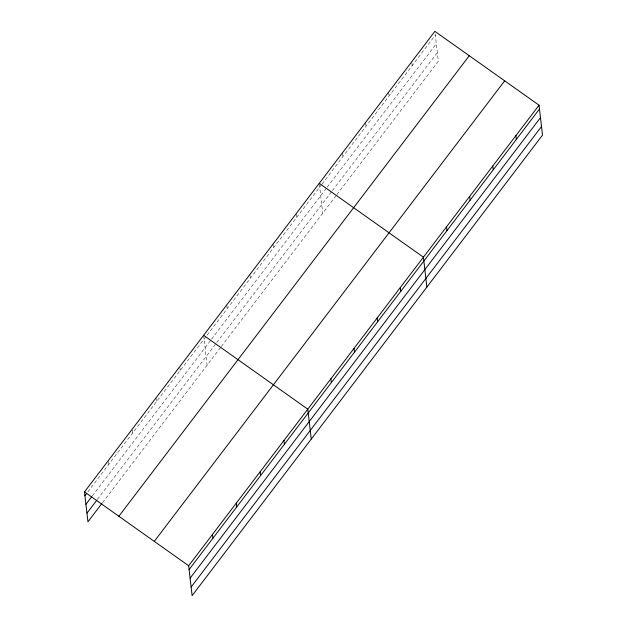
<?xml version="1.0" encoding="UTF-8"?>
<svg xmlns="http://www.w3.org/2000/svg" width="627" height="627" viewBox="0 0 627 627"><rect width="100%" height="100%" fill="white"/><g stroke="black" fill="none" stroke-linecap="round" stroke-linejoin="round"><path stroke-width="0.47" stroke-dasharray="3.13 2.35" d="M87.835 491.881L206.44 336.001M207.028 335.218L321.479 184.8M322.066 184.024L435.326 35.159M92.318 495.91L210.993 339.936M211.589 339.152L326.62 187.959M327.216 187.175L436.321 43.772M97.412 499.437L216.166 343.353M216.762 342.569L331.801 191.368M332.396 190.592L437.348 52.644M102.483 502.705L220.728 347.287M221.315 346.504L336.354 195.31M336.95 194.527L438.344 61.25L434.887 31.35M411.868 62.7L412.198 65.553M388.638 92.145L389.077 95.947M365.51 122.539L365.949 126.348M342.381 152.933L342.82 156.742M319.37 184.283L322.717 213.235M296.132 213.729L296.571 217.538M273.004 244.122L273.443 247.931M249.875 274.516L250.322 278.325M226.755 304.91L227.193 308.719M203.626 335.312L207.082 365.212M179.91 367.579L180.239 370.432M155.974 397.941L156.413 401.75M132.258 430.216L132.587 433.069M108.432 461.527L108.761 464.388"/><path stroke-width="0.94" d="M101.895 503.465L87.952 521.797L84.488 491.897L434.887 31.35L539.048 105.203L542.512 135.103L192.113 595.65L188.656 565.75L539.048 105.203M84.935 495.706L86.675 493.41M85.93 504.312L91.738 496.678M86.957 513.184L96.832 500.197M118.864 516.264L469.262 55.725M154.281 541.375L504.672 80.828M189.095 569.559L539.486 109.012M190.091 578.165L540.49 117.625M191.117 587.037L541.516 126.497M319.253 183.327L423.421 257.18L426.877 287.088M203.626 335.312L307.786 409.165L311.251 439.065M84.488 491.897L188.656 565.75M515.919 135.597L516.366 139.406M492.798 165.998L493.237 169.807M469.67 196.392L470.109 200.201M446.542 226.786L446.988 230.595M400.292 287.581L400.731 291.39M377.164 317.975L377.603 321.784M354.043 348.369L354.482 352.178M330.915 378.763L331.354 382.572M283.96 440.475L284.399 444.284M260.134 471.794L260.573 475.603M236.308 503.113L236.747 506.922M212.482 534.431L212.921 538.24"/></g></svg>
